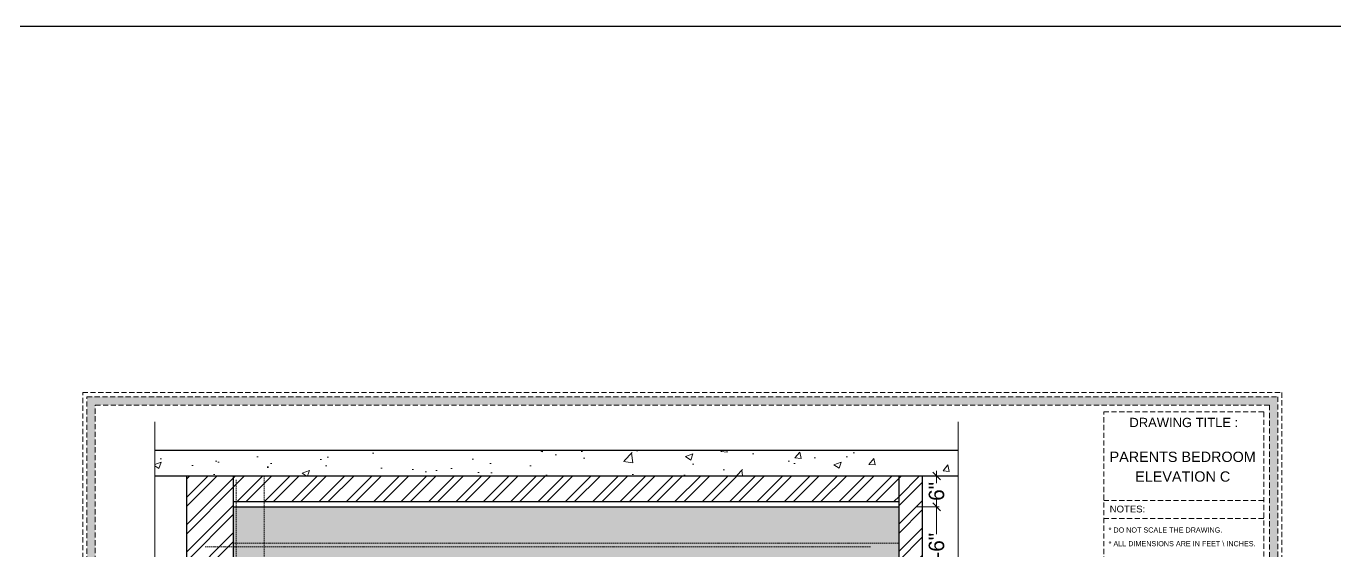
# Model space of a CAD drawing. Header units: millimetres. Extents: x 56222 to 3066687, y -650199 to -121287.
# Drawn here: x 134583.5 to 134837.1, y -183482.6 to -183380.9 of the extents above; entities that cross this region are included whole.
import ezdxf
from ezdxf.enums import TextEntityAlignment as Align

# ---------------------------------------------------------------- set-up
doc = ezdxf.new("R2010")
doc.units = ezdxf.units.MM
doc.header["$MEASUREMENT"] = 0
doc.header["$PDMODE"] = 35
for name, pattern in [('DASHED', [0.75, 0.5, -0.25]), ('DASHED2', [0.375, 0.25, -0.125]), ('DASHEDX2', [1.5, 1, -0.5])]:
    doc.linetypes.add(name, pattern=pattern)
doc.layers.get('Defpoints').update_dxf_attribs({"color": 220})
doc.layers.add('AR HATCH-7', color=7, linetype='Continuous')
for name, color, linetype, lineweight in [('COLUMN', 1, 'Continuous', 30), ('Dimension', 10, 'DASHEDX2', 20), ('furniture dimensions', 1, 'DASHED', 0), ('FURNITURE-1', 252, 'Continuous', 13), ('GROUND FLOOR', 7, 'Continuous', 9), ('NAME PLATE', 7, 'Continuous', 25), ('SECTION ( SLAB PLine )', 104, 'Continuous', 30), ('Text', 7, 'Continuous', 15), ('wall', 7, 'Continuous', 30), ('XX~SLAB ( BEAM )~ ( DIM )', 7, 'Continuous', 9)]:
    doc.layers.add(name, color=color, linetype=linetype, lineweight=lineweight)
doc.styles.add('Arial', font='arial.ttf')
doc.styles.add('century g', font='GOTHIC.TTF')
doc.dimstyles.new('Archana', dxfattribs={"dimtxt": 2, "dimasz": 0.75, "dimexe": 0.5, "dimexo": 0.5, "dimgap": 0, "dimtad": 0, "dimzin": 0, "dimdsep": 46, "dimlunit": 4, "dimtxsty": 'century g', "dimblk": 'OBLIQUE', "dimcen": 0, "dimdle": 1, "dimclrd": 256, "dimclre": 256, "dimclrt": 256, "dimadec": 0, "dimazin": 0, "dimtfac": 1, "dimtofl": 0, "dimtmove": 1, "dimatfit": 3, "dimfxl": 1, "dimfxlon": 1, "dimtolj": 1, "dimtzin": 0, "dimlwd": -1, "dimlwe": -1, "dimarcsym": 0})
pattern_1 = [(45, (5.4117, 0), (-2.65165043, 2.65165043), []), (45, (7.1795, 0), (-2.65165043, 2.65165043), [])]

# ---------------------------------------------------------------- blocks, each defined once
blk = doc.blocks.new('_Oblique')
at = {"layer": 'wall', "color": 0, "lineweight": -2}
blk.add_line((-0.5, -0.5), (0.5, 0.5), dxfattribs=at)
blk = doc.blocks.new('*D242')
at = {"layer": 'Defpoints', "color": 0, "linetype": 'Continuous', "lineweight": 30, "transparency": 16777216}
for p in [(134752.64, -183474.04), (134759.91, -183474.04), (134757.13, -183492.1)]:
    blk.add_point(p, dxfattribs=at)
at = {"layer": 'furniture dimensions', "color": 5, "linetype": 'Continuous', "transparency": 16777216}
for p, q in [((134759.91, -183473.04), (134759.91, -183479.35)), ((134755.91, -183474.04), (134760.41, -183474.04)), ((134759.91, -183493.1), (134759.91, -183486.79))]:
    blk.add_line(p, q, dxfattribs=at)
at = {"layer": 'furniture dimensions', "color": 5, "linetype": 'ByBlock', "transparency": 16777216}
blk.add_line((134757.63, -183492.1), (134760.41, -183492.1), dxfattribs=at)
at = {"layer": 'furniture dimensions', "color": 5, "linetype": 'Continuous', "transparency": 16777216, "xscale": 1.5, "yscale": 1.5, "zscale": 1.5}
for p, rotation in [((134759.91, -183474.04), 90), ((134759.91, -183492.1), 270)]:
    blk.add_blockref('_Oblique', p, dxfattribs=dict(at, rotation=rotation))
at = {"layer": 'furniture dimensions', "linetype": 'Continuous', "lineweight": 0, "transparency": 16777216, "insert": (134759.91, -183483.07), "char_height": 3, "attachment_point": 5, "rotation": 90, "style": 'century g'}
blk.add_mtext('\\A1;1\'-6"', dxfattribs=at)
blk = doc.blocks.new('*D243')
at = {"layer": 'Defpoints', "color": 0, "linetype": 'Continuous', "lineweight": 30, "transparency": 16777216}
for p in [(134752.64, -183468.04), (134759.91, -183468.04), (134752.64, -183474.04)]:
    blk.add_point(p, dxfattribs=at)
at = {"layer": 'furniture dimensions', "color": 5, "linetype": 'Continuous', "transparency": 16777216}
for p, q in [((134755.91, -183468.04), (134760.41, -183468.04)), ((134759.91, -183467.04), (134759.91, -183469.43)), ((134759.91, -183475.04), (134759.91, -183472.66))]:
    blk.add_line(p, q, dxfattribs=at)
at = {"layer": 'furniture dimensions', "color": 5, "linetype": 'ByBlock', "transparency": 16777216}
blk.add_line((134755.91, -183474.04), (134760.41, -183474.04), dxfattribs=at)
at = {"layer": 'furniture dimensions', "color": 5, "linetype": 'Continuous', "transparency": 16777216, "xscale": 1.5, "yscale": 1.5, "zscale": 1.5}
for p, rotation in [((134759.91, -183468.04), 90), ((134759.91, -183474.04), 270)]:
    blk.add_blockref('_Oblique', p, dxfattribs=dict(at, rotation=rotation))
at = {"layer": 'furniture dimensions', "linetype": 'Continuous', "lineweight": 0, "transparency": 16777216, "insert": (134759.91, -183471.04), "char_height": 3, "attachment_point": 5, "rotation": 90, "style": 'century g'}
blk.add_mtext('\\A1;6"', dxfattribs=at)

msp = doc.modelspace()

# ---------------------------------------------------------------- hatches: boundary and pattern name
at = {"layer": 'AR HATCH-7', "lineweight": 18, "true_color": 0x939598, "transparency": 33554687}
h = msp.add_hatch(dxfattribs=at)
h.set_pattern_fill('ANSI32', color=252, scale=10)
h.set_pattern_definition(pattern_1)
h.paths.add_polyline_path([(134623.63, -183468.04), (134614.63, -183468.04), (134614.63, -183595.04), (134623.63, -183595.04)])
h.paths.add_polyline_path([(134757.13, -183468.04), (134752.64, -183468.04), (134752.64, -183595.04), (134757.13, -183595.04)])
at = {"layer": 'AR HATCH-7', "lineweight": 30, "true_color": 0xbd9865, "transparency": 33554687}
h = msp.add_hatch(color=33, dxfattribs=at)
h.dxf.hatch_style = 1
edge = h.paths.add_edge_path()
edge.add_line((134752.64, -183481.04), (134629.63, -183481.04))
edge.add_line((134629.63, -183481.04), (134629.65, -183523.51))
edge.add_arc((134632.65, -183523.51), 3, 90, 180, ccw=False)
edge.add_line((134632.65, -183520.51), (134635.64, -183520.51))
edge.add_line((134635.64, -183520.51), (134635.64, -183527.4))
edge.add_line((134635.64, -183527.4), (134639.7, -183527.4))
edge.add_line((134639.7, -183527.4), (134639.7, -183501.1))
edge.add_arc((134648.7, -183501.1), 9, 90.4995, 180, ccw=False)
edge.add_line((134648.62, -183492.1), (134728.5, -183492.1))
edge.add_arc((134728.58, -183501.1), 9, 0, 90.4995, ccw=False)
edge.add_line((134737.58, -183501.1), (134737.58, -183527.4))
edge.add_line((134737.58, -183527.4), (134741.64, -183527.4))
edge.add_line((134741.64, -183527.4), (134741.64, -183520.51))
edge.add_line((134741.64, -183520.51), (134744.63, -183520.51))
edge.add_arc((134744.63, -183523.51), 3, 0.0347, 90, ccw=False)
edge.add_line((134747.63, -183523.51), (134747.65, -183583.04))
edge.add_line((134747.65, -183583.04), (134752.64, -183583.04))
edge.add_line((134752.64, -183583.04), (134752.64, -183560.76))
edge.add_line((134752.64, -183560.76), (134752.64, -183481.04))
h.paths.add_polyline_path([(134629.63, -183481.04), (134623.63, -183481.04), (134623.63, -183583.04), (134629.63, -183583.04)])
h.paths.add_polyline_path([(134752.64, -183474.04), (134623.63, -183474.04), (134623.63, -183481.04), (134752.64, -183481.04)])
at = {"layer": 'Dimension', "true_color": 0xd39e00}
h = msp.add_hatch(color=42, dxfattribs=at)
h.paths.add_polyline_path([(134595.28, -183452.71), (134595.28, -183615.12), (134826.02, -183615.12), (134826.02, -183452.71)])
h.paths.add_polyline_path([(134596.9, -183454.33), (134824.4, -183454.33), (134824.4, -183613.5), (134596.9, -183613.5)], flags=16)
at = {"layer": 'FURNITURE-1', "lineweight": 18, "true_color": 0xc7c8ca}
h = msp.add_hatch(dxfattribs=at)
h.set_pattern_fill('AR-CONC', color=9, scale=2)
h.set_pattern_definition([(50, (5.412, 0), (14.34520365, -1.2550427), [1.5, -16.5]), (355, (5.412, 0), (-2.7750267, 15.0438427), [1.2, -13.2]), (100.4514445, (6.607, -0.105), (11.5701769, 13.7887998), [1.2748038, -14.0228422]), (46.1842, (5.412, 4), (21.3448266, -3.3103856), [2.25, -24.75]), (96.635635, (7.19, 3.724), (18.693239, 19.482372), [1.9122068, -21.0342752]), (351.184164, (5.412, 4), (18.693239, 19.482372), [1.8, -19.8]), (21, (7.412, 3), (11.93814104, -8.0523778), [1.5, -16.5]), (326, (7.412, 3), (4.8663066, 14.5030009), [1.2, -13.2]), (71.451445, (8.407, 2.329), (16.8044475, 6.45062306), [1.2748038, -14.0228422]), (37.5, (5.4117, 0), (0.24319711, 6.65787708), [0, -13.04, 0, -13.4, 0, -13.25]), (7.5, (5.412, 0), (5.26139075, 7.88823424), [0, -7.64, 0, -12.74, 0, -5.05]), (327.5, (0.952, 0), (10.67644872, -0.45109743), [0, -5, 0, -15.6, 0, -20.7]), (317.5, (-1.048, 0), (11.6637234, 2.00209965), [0, -6.5, 0, -10.36, 0, -14.7])])
h.paths.add_polyline_path([(134764.11, -183463.04), (134608.47, -183463.04), (134608.47, -183468.04), (134764.11, -183468.04)])
at = {"layer": 'FURNITURE-1', "lineweight": 18, "transparency": 33554572}
h = msp.add_hatch(dxfattribs=at)
h.set_pattern_fill('ANSI32', color=6, scale=10)
h.set_pattern_definition(pattern_1)
h.paths.add_polyline_path([(134752.64, -183468.04), (134629.63, -183468.04), (134629.63, -183473.02), (134752.64, -183473.02)])
h.paths.add_polyline_path([(134629.63, -183468.04), (134623.63, -183468.04), (134623.63, -183473.02), (134629.63, -183473.02)])

# ---------------------------------------------------------------- linework, layer by layer
at = {"layer": 'COLUMN', "color": 9, "linetype": 'DASHED2', "lineweight": 0, "true_color": 0xc7c8ca}
for p, q in [((134629.63, -183468.04), (134629.63, -183481.04)), ((134624.22, -183468.79), (134624.22, -183481.79)), ((134623.63, -183481.04), (134752.64, -183481.04)), ((134629.63, -183481.04), (134629.63, -183583.04)), ((134618.22, -183481.79), (134747.22, -183481.79)), ((134624.22, -183481.79), (134624.22, -183583.79))]:
    msp.add_line(p, q, dxfattribs=at)
at = {"layer": 'Dimension', "color": 42, "true_color": 0xd39e00}
for p, q in [((134823.3, -183472.79, 0.12), (134792.3, -183472.79, 0.12)), ((134823.3, -183476.29, 0.12), (134792.3, -183476.29, 0.12))]:
    msp.add_line(p, q, dxfattribs=at)
at = {"layer": 'Dimension', "color": 42, "true_color": 0xd39e00, "elevation": 0.12}
for points in [[(134594.47, -183451.9), (134826.83, -183451.9), (134826.83, -183615.93), (134594.47, -183615.93)], [(134595.28, -183452.71), (134826.02, -183452.71), (134826.02, -183615.12), (134595.28, -183615.12)], [(134596.9, -183454.33), (134824.4, -183454.33), (134824.4, -183613.5), (134596.9, -183613.5)], [(134792.3, -183612.17), (134792.3, -183455.66), (134823.3, -183455.66), (134823.3, -183612.17)]]:
    msp.add_lwpolyline(points, close=True, dxfattribs=at)
at = {"layer": 'GROUND FLOOR', "color": 6, "lineweight": 30}
for p, q in [((134623.63, -183473.02), (134752.64, -183473.02)), ((134623.63, -183474.04), (134752.64, -183474.04))]:
    msp.add_line(p, q, dxfattribs=at)
at = {"layer": 'SECTION ( SLAB PLine )', "color": 1}
for p, q in [((134608.47, -183463.04), (134764.11, -183463.04)), ((134608.47, -183468.04), (134764.11, -183468.04))]:
    msp.add_line(p, q, dxfattribs=at)
at = {"layer": 'Text', "color": 251, "linetype": 'Continuous', "lineweight": 0, "true_color": 0x636466}
for points in [[(134608.47, -183457.55), (134608.47, -183526.73), (134607.21, -183527.52), (134609.64, -183527.77), (134608.47, -183528.6), (134608.47, -183597.73)], [(134764.11, -183457.55), (134764.11, -183526.73), (134762.84, -183527.52), (134765.28, -183527.77), (134764.11, -183528.6), (134764.11, -183597.73)]]:
    msp.add_lwpolyline(points, dxfattribs=at)
at = {"layer": 'XX~SLAB ( BEAM )~ ( DIM )', "color": 3, "lineweight": 30}
msp.add_lwpolyline([(133756.78, -183380.93), (135103.43, -183380.93), (135103.43, -183936.65), (133756.78, -183936.65)], close=True, dxfattribs=at)
at = {"layer": 'XX~SLAB ( BEAM )~ ( DIM )', "lineweight": 30}
for points in [[(134614.63, -183468.04), (134623.63, -183468.04), (134623.63, -183595.04), (134614.63, -183595.04)], [(134752.64, -183468.04), (134757.13, -183468.04), (134757.13, -183595.04), (134752.64, -183595.04)]]:
    msp.add_lwpolyline(points, close=True, dxfattribs=at)

# ---------------------------------------------------------------- texts
at = {"layer": 'NAME PLATE', "style": 'Arial'}
for s, height, p in [('DRAWING TITLE : ', 1.7987, (134808.17, -183458.59, 0.12)), ('PARENTS BEDROOM', 1.9943, (134807.6, -183465.34)), ('ELEVATION C', 1.9943, (134807.61, -183469.16)), ('NOTES:', 1.322, (134796.9, -183475.12, 0.12))]:
    msp.add_text(s, height=height, dxfattribs=at).set_placement(p, align=Align.CENTER)
at = {"layer": 'NAME PLATE', "char_height": 0.9996, "width": 38.618, "attachment_point": 1, "style": 'Arial'}
for s, insert in [('* DO NOT SCALE THE DRAWING.', (134793.25, -183478.02, 0.12)), ('* ALL DIMENSIONS ARE IN FEET \\\\ INCHES.', (134793.25, -183480.67, 0.12))]:
    msp.add_mtext(s, dxfattribs=dict(at, insert=insert))

# ---------------------------------------------------------------- dimensions: what is measured, and where the dimension line sits
at = {"layer": 'furniture dimensions', "color": 5, "linetype": 'Continuous', "lineweight": 0}
for base, p1, p2, picture, middle in [((134759.91, -183468.04), (134752.64, -183474.04), (134752.64, -183468.04), '*D243', (134759.91, -183471.04)), ((134759.91, -183474.04), (134757.13, -183492.1), (134752.64, -183474.04), '*D242', (134759.91, -183483.07))]:
    dim = msp.add_linear_dim(base=base, p1=p1, p2=p2, angle=90, dimstyle='Archana', override={"dimtxt": 3, "dimasz": 1.5, "dimdec": 0, "dimclrd": 5, "dimclre": 5, "dimfxl": 4}, dxfattribs=at)
    dim.commit()
    dim.dimension.update_dxf_attribs({"geometry": picture, "text_midpoint": middle})

doc.saveas('drawing.dxf')
